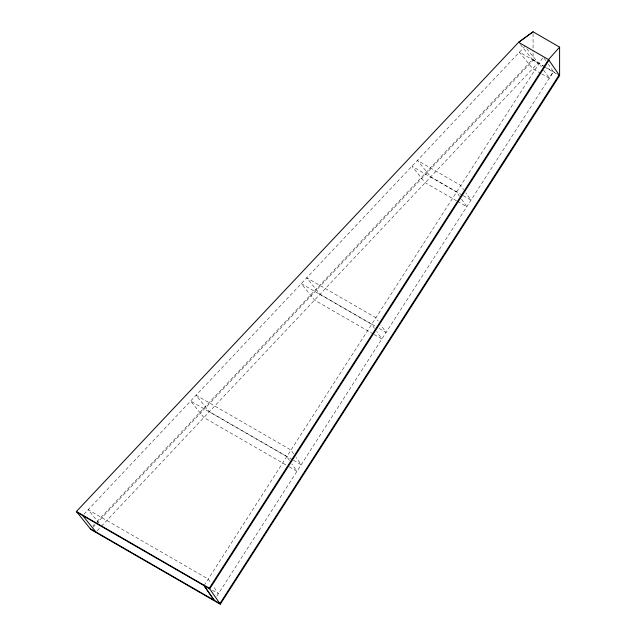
<?xml version="1.0" encoding="UTF-8"?>
<svg xmlns="http://www.w3.org/2000/svg" width="636" height="636" viewBox="0 0 636 636"><rect width="100%" height="100%" fill="white"/><g stroke="black" fill="none" stroke-linecap="round" stroke-linejoin="round"><path stroke-width="0.48" stroke-dasharray="3.18 2.39" d="M204.021 585.589L543.271 56.97L546.101 61.048M216.828 596.194L553.447 71.669L548.351 64.316M541.785 73.911L549.242 78.212L553.431 71.669M83.912 514.254L524.899 46.349M92.999 525.845L94.359 524.398M97.085 521.504L532.459 59.553L558.321 74.492M92.912 527.308L95.639 524.414M96.322 523.69L533.055 60.293L533.055 52.43M97.189 530.734L100.226 527.498M101.442 526.211L538.151 62.837L526.711 48.598M532.459 59.553L543.327 66.224M544.185 66.716L556.174 73.641M540.958 73.434L532.674 68.648L519.421 52.16L539.074 63.505L541.331 66.772M462.396 195.204L430.667 176.88L417.399 160.407L460.806 185.466L463.628 189.552M463.254 195.697L470.974 200.149L465.886 192.811M456.584 200.825L425.19 182.699L411.921 166.227L456.6 192.016L459.423 196.095M457.435 201.31L466.768 206.7L459.987 196.914M374.914 325.99L320.011 294.293L306.743 277.821L375.908 317.754L378.166 321.013M379.199 328.462L386.06 332.429L380.988 325.091M373.34 334.051L314.534 300.105L301.265 283.632L371.71 324.296L374.525 328.375M374.191 334.544L381.862 338.972L376.782 331.634M292.576 459.748L209.363 411.707L196.087 395.226L291.018 450.034L293.832 454.112M293.435 460.241L301.154 464.701L296.09 457.371M285.85 464.844L203.886 417.518L190.609 401.038L286.812 456.584L289.626 460.655M289.269 466.816L296.956 471.252L291.884 463.914M212.337 590.232L218.347 593.706L213.291 586.376M520.415 44.56L533.055 60.293M99.033 523.213L88.173 509.73L208.226 579.038L211.041 583.117M543.581 70.047L549.242 78.212M533.055 33.764L533.055 51.452"/><path stroke-width="0.95" d="M533.055 31.8L518.61 42.318L548.51 59.585L559.601 75.62L559.139 74.953L219.897 603.572L209.26 588.221L548.51 59.585L559.601 47.128L533.055 31.8L518.586 42.334L76.4 511.511L90.868 529.478L220.295 604.2L559.601 75.62L559.601 47.128M76.4 511.511L209.26 588.221M77.004 512.258L209.713 588.88L548.971 60.245L548.51 59.585M90.272 528.731L219.897 603.572M82.696 515.542L95.964 532.022M214.205 600.289L204.021 585.589L214.149 600.249M219.841 603.54L220.295 604.2"/></g></svg>
